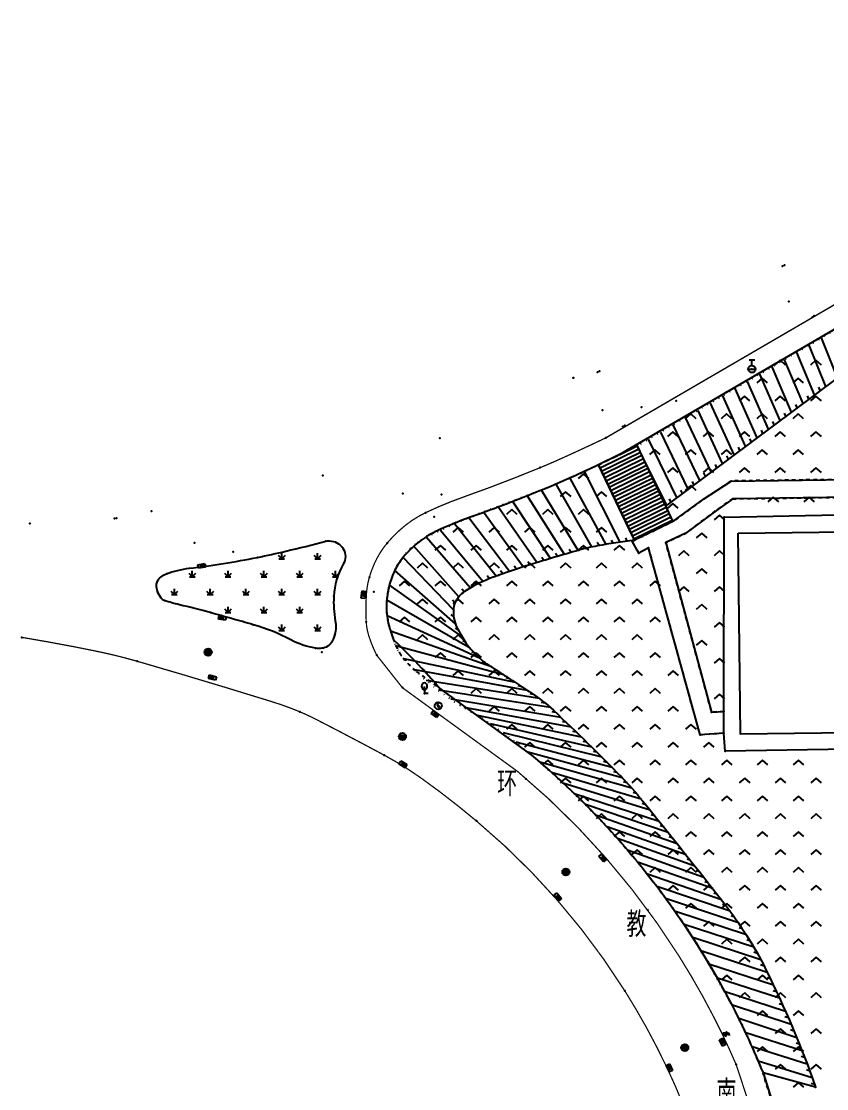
# Model space of a CAD drawing. Extents: x 940 to 1495, y 832 to 1212.
# Drawn here: x 940.4 to 1052.9, y 1037.9 to 1187 of the extents above; entities that cross this region are included whole.
import ezdxf

# ---------------------------------------------------------------- set-up
doc = ezdxf.new("R2010")
doc.units = 0
doc.header["$LTSCALE"] = 0.5
doc.header["$PDSIZE"] = 0.2
doc.linetypes.add('X4', pattern=[1.6, 0, -1.6])
doc.linetypes.add('X6', pattern=[2, 1, -1])
doc.layers.get('0').update_dxf_attribs({"linetype": 'CONTINUOUS'})
doc.layers.add('ASSIST', color=7, linetype='CONTINUOUS', plot=False)
for name, color, linetype in [('COMPONENT', 4, 'CONTINUOUS'), ('DLDW', 11, 'CONTINUOUS'), ('DLSS', 4, 'CONTINUOUS'), ('DMTZ', 3, 'CONTINUOUS'), ('GXYZ', 2, 'CONTINUOUS'), ('JMD', 6, 'CONTINUOUS'), ('ZBTZ', 3, 'CONTINUOUS'), ('ZDH', 1, 'CONTINUOUS')]:
    doc.layers.add(name, color=color, linetype=linetype)
doc.styles.add('HZ', font='rs.shx', dxfattribs={"width": 0.8, "bigfont": 'hztxt.shx'})
doc.linetypes.add('1161', pattern='A,0,[149,AAA.SHX,S=0.15,R=0,X=0,Y=0],-1.6', length=1.6)
doc.linetypes.add('447', pattern='A,8,-1,[148,AAA.SHX,S=1,R=0,X=0,Y=0],-1', length=10)

# ---------------------------------------------------------------- blocks, each defined once
blk = doc.blocks.new('gc041')
for p, q in [((-1, 0.5), (1, 0.5)), ((-1, -0.5), (-1, 0.5)), ((-0.3300000000000001, 0.5), (-0.3300000000000001, -0.5)), ((0.3300000000000001, 0.5), (0.3300000000000001, -0.5)), ((1, 0.5), (1, -0.5)), ((1, -0.5), (-1, -0.5))]:
    blk.add_line(p, q)
blk = doc.blocks.new('gcbj0103')
for p, q in [((-1, 0), (1, 0)), ((-0.9009279699931145, 0.4339686542644392), (0.9009279699931145, 0.4339686542644392)), ((-0.8840719287007586, -0.4673508584386283), (0.8840719287007586, -0.4673508584386283))]:
    blk.add_line(p, q)
blk.add_circle((0, 0), 1)
blk = doc.blocks.new('gc143')
for p, q in [((2.498001805406602e-16, 1), (9.593355060531668e-17, 2)), ((2.498001805406602e-16, 1), (2.498001805406602e-16, 0)), ((1, 0), (0, 0))]:
    blk.add_line(p, q)
for centre, start, end in [((0.2249999999999998, 2), 102.6803834918198, 257.3196165081802), ((-0.2249999999999998, 2), 282.6803834918198, 77.31961650818025)]:
    blk.add_arc(centre, 1.025, start, end)
blk = doc.blocks.new('gcbj0612')
for p, q in [((-0.7458569407542344, 0.2598197386311203), (0.1571368456564155, 0.5260803049821767)), ((-0.5670090337425311, -0.3368004811462534), (0.3359847526681197, -0.07053991479519683))]:
    blk.add_line(p, q)
at = {"flags": 128}
for points in [[(-0.7347474870311482, 0.2633573525126936), (-0.7654477018694417, 0.2497338557431057), (-0.7922594463429147, 0.2256723448834808), (-0.8142136741489769, 0.1920424656279407), (-0.8305169022935347, 0.1500596894345765), (-0.8405798896337973, 0.1012413832200727), (-0.8440389335884295, 0.0473519677658778), (-0.8407690152964601, -0.009660853045991229), (-0.8308883181246497, -0.06773648732593768), (-0.814753956212693, -0.1247759303364951), (-0.792949067437758, -0.1787176279924427), (-0.7662617372922544, -0.2276119867967721), (-0.7356565154208012, -0.2696918372292857), (-0.7022395542829606, -0.3034363038573714), (-0.667218629921297, -0.32762577373674), (-0.6318594897883695, -0.341385976400902), (-0.597440105335923, -0.3442195822737164), (-0.5652044827969005, -0.3360241774560515), (-0.5363177015589574, -0.3170959652309367), (-0.5118238051598076, -0.2881190605051636), (-0.4926080668335409, -0.2501407641141103), (-0.4793649934293864, -0.2045337106408359), (-0.4725732241246614, -0.1529462578258831), (-0.4724782311578211, -0.09724291062378158), (-0.4790834478221888, -0.03943693313607093), (-0.4921501443777901, 0.01838241599883774), (-0.5112060563661598, 0.07412539485636405), (-0.5355624534783437, 0.1257773069436822), (-0.564339032062734, 0.1714713175802123), (-0.5964957315926463, 0.2095559261669666), (-0.6308703251636065, 0.2386546557211399), (-0.66622042540183, 0.2577158023406442), (-0.7012683875809196, 0.2660504465233174)], [(-0.7125718318520766, 0.1761321249843057), (-0.7241168407460936, 0.1668597046865807), (-0.745193987841973, 0.1209817677679187), (-0.7534887512468319, 0.03866720824729918), (-0.7401951170540225, -0.05999870397622241), (-0.7047586472457568, -0.1530508592238461), (-0.6581541844915546, -0.221393572121191), (-0.6178041203861657, -0.2514852704528304), (-0.6030864599991925, -0.255005689588497), (-0.5915354121203765, -0.2446691776438211), (-0.5705369717625195, -0.1991121883041005), (-0.5617865780718726, -0.1168371180043832), (-0.5758802286178867, -0.01824664557686012), (-0.6106642327333984, 0.07512669735982255), (-0.6576933486222306, 0.1429505950606318), (-0.6978411817650052, 0.1735142059068034)]]:
    blk.add_lwpolyline(points, close=True, dxfattribs=at)
blk.add_lwpolyline([(0.2976538328897113, -0.08184233189102658), (0.3292567688137712, -0.07128064146669666), (0.3572731540031045, -0.05010334967069735), (0.3806905114285786, -0.01907577727292048), (0.3986625671574198, 0.02068077816771621), (0.4105398336319445, 0.06772956459097876), (0.4158930813354581, 0.1203702978531348), (0.4145288506087493, 0.1767006078638088), (0.4064964430395817, 0.2346847878555393), (0.3920861397651343, 0.2922273622736473), (0.3718187110757077, 0.347248814635126), (0.3464265964294601, 0.3977607386466923), (0.3168274350088444, 0.4419376967148312), (0.2840909033912433, 0.4781831889713879), (0.2494000587788014, 0.5051873487768452), (0.2140085847946537, 0.5219742796581471), (0.1791954849288626, 0.5279373229834932), (0.1462188609561151, 0.522860981844562)], dxfattribs=at)
at = {"extrusion": (0, 0, -1), "flags": 128}
blk.add_lwpolyline([(-0.4023446645690179, 0.2541732805644537), (-0.506423858782463, 0.2825473205747729), (-0.605374279677756, 0.2943829550181719), (-0.694067153936745, 0.2731417783277305), (-0.7671658848188543, 0.2032230796242877), (-0.8136418622158144, 0.0947083865141137), (-0.8162163030180236, -0.01412013098298046), (-0.7955409019545915, -0.05623803400928667), (-0.7572906624563336, -0.08353754529338582), (-0.7022098950160722, -0.09255065438953097), (-0.6427814281366047, -0.08578044505304958), (-0.5944132513682155, -0.06721795822032182), (-0.5725133542611899, -0.04085423482772797), (-0.5878949997979642, -0.01110048940547274), (-0.6314281318417642, 0.01580830840407455), (-0.6885730347363492, 0.03314249225611873), (-0.7452185545258577, 0.03448630897047184), (-0.7945621382187175, 0.01877631431858339), (-0.8359231746992085, -0.01056765322274296), (-0.8927311324439069, -0.09592453278434072), (-0.9118600060691657, -0.1933414949939753), (-0.8975803125531636, -0.286512028175167), (-0.8661122684509532, -0.3768418472422602)], dxfattribs=at)
blk.add_lwpolyline([(-0.09282248118870484, -0.1969798290674589), (-0.2215975466818496, -0.5397991055343048), (0.05032784705915372, -0.5397991055343048)], close=True)
blk = doc.blocks.new('gc050')
for p, q in [((-0.3464, 0), (0.05446059767919031, 0.6923227435439937)), ((-0.3464, 0), (0.3464, -1.110223024625157e-16)), ((0.3464, -1.110223024625157e-16), (-0.0550644551031203, -0.6919727532849503))]:
    blk.add_line(p, q)
blk.add_circle((0, 0), 1)
blk = doc.blocks.new('gc211')
for p, q in [((0, 0), (-1.5, -1.322875655532295)), ((1.5, -1.322875655532295), (0, 0))]:
    blk.add_line(p, q)
blk = doc.blocks.new('gc133')
for p, q in [((-1, 0), (1, 0)), ((-0.8, 2.6), (0.8, 2.6)), ((0, 1), (0, 2.6))]:
    blk.add_line(p, q)
blk.add_circle((0, 0), 1)
blk = doc.blocks.new('gc124')
for p, q in [((-1, 1), (0, 0)), ((-0.8, 0), (0.8, 0)), ((0, 0), (0, 1.6)), ((0, 0), (1, 1))]:
    blk.add_line(p, q)

msp = doc.modelspace()

# ---------------------------------------------------------------- linework, layer by layer
at = {"layer": 'ASSIST', "linetype": 'X4', "flags": 128}
msp.add_lwpolyline([(1145.746156930197, 1186.997422503218), (1138.123199479498, 1185.1104336006), (1133.941334833568, 1183.892878357199), (1124.783997132828, 1180.958806257279), (1115.650270643137, 1177.560640469212), (1111.378488216856, 1175.788275293615), (1102.211407570499, 1171.558681118515), (1095.356741947204, 1168.053489460852), (1026.47, 1127.704)], dxfattribs=at)
msp.add_lwpolyline([(1021.054, 1125.048, -0.005439312242752488), (1016.232504073623, 1122.82768776845, -0.01223760650405066), (1014.055665140184, 1121.917067218259, -0.003749330049889605), (1007.487616021326, 1119.413076209128, 0.005658928534619267), (1003.142236656784, 1117.737416418226, 0.01665316520012391), (998.9226790643414, 1115.890062007868, 0.02303916944294212), (995.9874351956067, 1114.316730148461, 0.0787755179980244), (994.3508138586357, 1112.951213474083, 0.05894901278080058), (992.7457757016678, 1110.607498495597, 0.05330903670729298), (991.7917315340177, 1108.192211326349, 0.0617088808340734), (991.464128494321, 1105.970679674769, 0.03230514804970986), (991.5435470921107, 1104.055181530567, 0.03549256728196451), (991.8508301961268, 1102.337093367117, 0.04107856325287752), (992.7416544088131, 1099.736732824836, 0.06512076241020173), (993.6386918934664, 1098.247739087508, 0.02363413705575567), (994.2300950445368, 1097.572807841532, 0.01103668469558346), (995.5930234126164, 1096.219296931174, 0.05912557058792266), (1002.633573152931, 1090.958175405835, -0.0466649775569883), (1011.705061480794, 1084.524402061167, -0.01619022251024304), (1019.106562548348, 1077.731699286893, -0.02129347513803191), (1024.332618950031, 1072.158949361544, -0.01771818577758582), (1030.591614166315, 1064.344024789987, -0.02311692401821355), (1034.885265882062, 1057.981457664018, -0.007455423488239243), (1036.127213189895, 1055.873875271413, -0.002403497746684668), (1039.849786824425, 1049.26199836608, -0.0197286618241742), (1041.478870647916, 1046.043135623957, -0.01106524954724211), (1044.024045811007, 1040.137799741081)], format="xyb", dxfattribs=at)
at = {"layer": 'DLDW', "linetype": 'Continuous', "elevation": 10.579, "flags": 128}
msp.add_lwpolyline([(1040.56, 1115.528), (1055.658, 1115.711), (1055.981, 1087.619), (1040.882891885731, 1087.445402928915)], close=True, dxfattribs=at)
at = {"layer": 'DLSS', "linetype": 'Continuous', "flags": 128}
for points, const_width in [([(1093.951, 1170.69), (1022.06, 1128.825)], 0.2), ([(1023.562524490053, 1126.244849800205), (1023.34473826144, 1126.129538408533)], 0.2), ([(1009.777001514759, 1082.2208653496), (993.657, 1093.946)], 0.175)]:
    msp.add_lwpolyline(points, dxfattribs=dict(at, const_width=const_width))
at = {"layer": 'DLSS', "linetype": 'Continuous', "const_width": 0.175, "elevation": 8.675, "flags": 128}
for points in [[(1093.951, 1170.69), (1022.06, 1128.825)], [(990.074, 1098.485), (993.657, 1093.946)], [(1040.281, 1041.303), (1046.707, 1021.726)]]:
    msp.add_lwpolyline(points, dxfattribs=at)
at = {"layer": 'DLSS', "linetype": 'X6', "flags": 128}
for points in [[(1095.453524490053, 1168.109849800205), (1023.562524490053, 1126.244849800205)], [(1072.568, 1123.261), (1039.578, 1122.806), (1035.718, 1120.276), (1031.638, 1117.268)], [(1038.555, 1090.596), (1036.851, 1090.538), (1030.462, 1114.217), (1033.269, 1115.541), (1037.703, 1118.847), (1039.794, 1120.324)], [(1039.794, 1120.324), (1072.581, 1120.768)], [(1038.57, 1087.577), (1035.246, 1087.336), (1028.052, 1113.461), (1026.695, 1112.744), (1025.763, 1114.404), (1031.638, 1117.268)], [(995.5930234126165, 1096.219296931173), (1011.705061480794, 1084.524402061167)], [(1049.895536854676, 1021.726), (1044.024045811007, 1040.137799741081)]]:
    msp.add_lwpolyline(points, dxfattribs=at)
at = {"layer": 'DLSS', "linetype": 'Continuous', "const_width": 0.175, "flags": 128}
for points in [[(990.074, 1098.485, -0.04113788432528177), (988.95895244958, 1101.217046256812, -0.06243254825565535), (988.609, 1103.134, -0.03163545728781855), (988.6378517219523, 1107.040771899917, -0.05240791213640818), (989.05, 1109.367, -0.05021304682070354), (990.0982747444324, 1111.988369334205, -0.05474260740941665), (991.54, 1114.141, -0.05055031314136684), (994.1349251681524, 1116.658582447318, -0.05613640400105891), (996.9, 1118.381, -0.02626860221679871), (1002.146743984379, 1120.552564714616, 0.01292791710684167), (1012.916, 1124.677, 0.008566287097703473), (1016.192762883664, 1126.096265902583, 0.004727124812526418), (1022.06, 1128.825)], [(1004.006, 1075.326, 0.01977548489742759), (996.290459983069, 1081.307815952673, 0.03178230853452892), (991.129, 1084.518, 0.004582444765115225), (981.5944073384599, 1089.526701612764, 0.01971964694880808), (979.324, 1090.582, 0.02360221690274997), (975.5291828216577, 1091.960632168036, 0.004829819879666483), (956.642, 1097.63, 0.01942520523326776), (951.2402605961834, 1098.969702128315, 0.009922807555282177), (940.533, 1100.967)], [(1032.906, 1035.635, 0.02213320907915575), (1029.173330573274, 1043.793961233692, 0.0221332090791571), (1024.734, 1051.591, 0.03902638485826197), (1015.297704192567, 1064.268672846156, 0.03902638485826342), (1004.006, 1075.326)]]:
    msp.add_lwpolyline(points, format="xyb", dxfattribs=at)
at = {"layer": 'DLSS', "linetype": 'X6', "flags": 128}
for points in [[(1023.34473826144, 1126.129538408533, -0.004727124812526291), (1017.426307771352, 1123.376995301568, -0.008566287097703554), (1014.055665140184, 1121.917067218258, -0.01292791710684181), (1003.142236656784, 1117.737416418226, 0.02626860221679871), (998.1851932204289, 1115.685755302826, 0.05613640400105817), (995.9874351956068, 1114.31673014846, 0.05055031314136678), (993.8247433988179, 1112.218498194269, 0.05474260740941413), (992.7457757016679, 1110.607498495597, 0.05021304682070742), (991.9196288365288, 1108.541593474678, 0.05240791213643331), (991.4641284943211, 1105.970679674769, 0.05561081229148736), (991.5607403042652, 1103.584882210404, 0.03844185802983079), (991.8508301961269, 1102.337093367117, 0.021255688891513), (992.8354387637808, 1099.621011243506, 0.06959979146721602), (993.6386918934666, 1098.247739087508, 0.04932005408349092), (995.5930234126165, 1096.219296931173, 0.04932005408349092)], [(1011.705061480794, 1084.524402061167, -0.03902638485826332), (1024.332618950031, 1072.158949361543, -0.03902638485826184), (1034.885265882062, 1057.981457664018, -0.02213320907915734), (1039.849786824426, 1049.26199836608, -0.02213320907915538), (1044.024045811007, 1040.137799741081, -0.02213320907915538)]]:
    msp.add_lwpolyline(points, format="xyb", dxfattribs=at)
at = {"layer": 'DLSS', "linetype": 'Continuous', "const_width": 0.175}
msp.add_lwpolyline([(1040.281, 1041.303, 0.01650244346632573), (1037.17610407383, 1047.892649190985, 0.02213320907915694), (1032.34310546412, 1056.381108632208, 0.03902638485826215), (1022.070024024162, 1070.183003811789, 0.03902638485826364), (1009.777001514759, 1082.2208653496, 0.03902638485826364)], format="xyb", dxfattribs=at)
at = {"layer": 'DMTZ', "linetype": 'Continuous'}
for p, q in [((1052.821157270455, 1136.023537195693), (1050.478068889193, 1141.766405845269)), ((1054.424604352452, 1137.218927280659), (1052.203818779634, 1142.777240804916)), ((1051.217710188458, 1134.828147110726), (1048.752318998753, 1140.755570885623)), ((1049.614263106461, 1133.63275702576), (1047.026569108312, 1139.744735925976)), ((1046.407368942467, 1131.241976855828), (1043.575069327431, 1137.723066006682)), ((1048.010816024464, 1132.437366940794), (1045.300819217871, 1138.733900966329)), ((1044.80392186047, 1130.046586770862), (1041.84931943699, 1136.712231047035)), ((1052.019433729456, 1135.425842153209), (1051.82895501751, 1135.888138443802)), ((1041.597027696476, 1127.655806600929), (1038.397819656109, 1134.690561127742)), ((1043.200474778473, 1128.851196685896), (1040.123569546549, 1135.701396087389)), ((1050.415986647459, 1134.230452068243), (1050.222483168969, 1134.691490465573)), ((1039.993580614479, 1126.460416515963), (1036.672069765668, 1133.679726168095)), ((1048.812539565462, 1133.035061983277), (1048.616213885661, 1133.494905682212)), ((1036.786686450485, 1124.069636346031), (1033.220569984787, 1131.658056248801)), ((1038.390133532482, 1125.265026430997), (1034.946319875227, 1132.668891208448)), ((1047.209092483465, 1131.839671898311), (1047.010127792747, 1132.298379922927)), ((1035.183239368488, 1122.874246261065), (1031.494820094346, 1130.647221289154)), ((1044.002198319472, 1129.448891728379), (1043.798439129263, 1129.905490230791)), ((1045.605645401469, 1130.644281813345), (1045.404207874165, 1131.101909306612)), ((1031.976345204494, 1120.483466091132), (1028.043320313465, 1128.625551369861)), ((1033.579792286491, 1121.678856176098), (1029.769070203906, 1129.636386329508)), ((1042.398751237475, 1128.253501643412), (1042.192808286903, 1128.709119357192)), ((1030.574, 1119.438), (1026.47, 1127.704)), ((1040.795304155478, 1127.058111558446), (1040.587303566255, 1127.51279359557)), ((1039.191857073481, 1125.86272147348), (1038.981914475748, 1126.316510086886)), ((1024.082316616451, 1114.270779079628), (1019.085285952023, 1124.126028486834)), ((1026.062686727209, 1114.550094091358), (1021.054, 1125.048)), ((1035.984962909487, 1123.471941303548), (1035.771446672657, 1123.924059448074)), ((1037.588409991484, 1124.667331388514), (1037.376631643346, 1125.120266186537)), ((1022.107535569386, 1113.954357734724), (1017.108435184034, 1123.22163503546)), ((1034.38151582749, 1122.276551218582), (1034.166352020455, 1122.7278876077)), ((1018.200387769874, 1113.109334302047), (1013.097918226926, 1121.544897053885)), ((1020.140587652985, 1113.5929563141), (1015.118713270217, 1122.346126234692)), ((1032.778068745493, 1121.081161133615), (1032.561340892023, 1121.53174856967)), ((1014.36060505628, 1111.988712278683), (1009.036364923042, 1119.993368721311)), ((1016.27848470905, 1112.555916342785), (1011.068940636979, 1120.764423346667)), ((1031.174621663496, 1119.885771048649), (1030.956407151391, 1120.335640392689)), ((1010.538077879988, 1110.810636510533), (1004.969514376206, 1118.455824926628)), ((1012.446847700023, 1111.407751355546), (1007.000565450052, 1119.230863837344)), ((1006.751365262721, 1109.522625104171), (1000.943034619253, 1116.816406376384)), ((1008.638943208287, 1110.183585834967), (1002.94684419847, 1117.659173192687)), ((1003.113845678821, 1107.8681145647), (997.033437595332, 1114.917618645626)), ((1004.901794021195, 1108.762727458814), (998.9666977129395, 1115.911088106841)), ((1001.5356585847, 1106.649485961034), (995.19460718368, 1113.763564439151)), ((1019.166116554013, 1113.368689552128), (1018.91208747821, 1113.799350937264)), ((1021.122458278725, 1113.782266488379), (1020.879306900691, 1114.21916167874)), ((1023.094183960884, 1114.117200042492), (1022.862485654892, 1114.560275538317)), ((1025.071846568686, 1114.415081329354), (1024.851198637203, 1114.863762162834)), ((1000.796152045168, 1104.833332293316), (993.723934608168, 1112.170948744212)), ((1013.403204918802, 1111.699949568905), (1013.121882313156, 1112.113298805692)), ((1015.319035771208, 1112.274035762619), (1015.046594598184, 1112.693292017482)), ((1017.238939502147, 1112.834350385635), (1016.975573195874, 1113.259365901493)), ((1009.587187655889, 1110.501117775464), (1009.288522355394, 1110.902115329422)), ((1011.491546165771, 1111.112119998718), (1011.201509333301, 1111.519402008891)), ((1001.072905813346, 1102.866609921949), (992.5974910901595, 1110.315061704602)), ((1005.819912112874, 1109.158904875067), (1005.504345110634, 1109.546741782925)), ((1007.693412063581, 1109.85806330113), (1007.386246359916, 1110.252587356787)), ((1001.972325827648, 1101.082844487135), (991.8187663911524, 1108.288483076569)), ((1002.284737297017, 1107.310119702862), (1001.955169340556, 1107.686131620325)), ((1003.99814157588, 1108.334580715868), (1003.675086719168, 1108.716202989267)), ((1003.120199427293, 1099.449921956338), (991.4699546436049, 1106.14791755228)), ((1001.008126455604, 1105.805835849442), (1000.6704961357, 1106.174625446749)), ((1004.517949660471, 1098.019662346805), (991.5520583808737, 1103.977547622852)), ((1000.833665105025, 1103.835777724857), (1000.473589076702, 1104.182685859421)), ((1006.124277209018, 1096.838323329825), (991.982170377127, 1101.849288789467)), ((1001.489562177183, 1101.958468522309), (1001.097071117927, 1102.268227732672)), ((1002.501283921448, 1100.234391777968), (1002.080235488134, 1100.504054932299)), ((1007.799094667329, 1095.745169353625), (992.7126767588979, 1099.803406727548)), ((1003.811583365093, 1098.727486758171), (1003.366750730704, 1098.955793410246)), ((1009.472018327526, 1094.649119291451), (993.8668531487067, 1097.971921897085)), ((1005.287564277713, 1097.385964658741), (1004.824414673159, 1097.57435904242)), ((1011.143955195804, 1093.551564258869), (995.3857627117444, 1096.417536255397)), ((1006.961898065898, 1096.292071324755), (1006.484150446034, 1096.439574584769)), ((1012.79137503184, 1092.418254337548), (996.993349651872, 1094.954579703532)), ((1008.635747358066, 1095.197435658298), (1008.149152771581, 1095.312438738274)), ((1010.308043605794, 1094.100428368015), (1009.817404998225, 1094.196728714658)), ((1014.340713596892, 1091.154479460848), (998.6833354645953, 1093.587646054795)), ((1011.977721255331, 1092.999473799069), (1011.484737430479, 1093.082942047129)), ((1015.805509496392, 1089.792806558381), (1000.45008825318, 1092.321492734187)), ((1017.255982352228, 1088.415813754922), (1002.287606166192, 1091.160421002287)), ((1013.579516620012, 1091.802883418938), (1013.085485749583, 1091.879912628095)), ((1018.695931738394, 1087.027820076415), (1004.15576163619, 1090.048873683469)), ((1015.076353006716, 1090.47715267436), (1014.582541302803, 1090.55557461694)), ((1020.125274222861, 1085.628905944528), (1005.984081717551, 1088.873024445761)), ((1016.532056119642, 1089.105690267543), (1016.039359111013, 1089.190835189225)), ((1021.543926988174, 1084.21915241367), (1007.768390085643, 1087.631404778842)), ((1017.977277707869, 1087.72318701358), (1017.486595855636, 1087.819266771538)), ((1022.951807836248, 1082.798641166294), (1009.506321906044, 1086.32566026426)), ((1019.411934033891, 1086.329723016019), (1018.923508234738, 1086.436682067627)), ((1024.348577859048, 1081.367205638126), (1011.195573809524, 1084.957521471477)), ((1020.835941972365, 1084.925379013482), (1020.349637684714, 1085.041603536766)), ((1022.249219014921, 1083.51023637499), (1021.76478025158, 1083.63400666453)), ((1025.707272827544, 1079.899740647281), (1012.841618260108, 1083.537562091573)), ((1023.651683274952, 1082.084377095246), (1023.168744424458, 1082.21387638746)), ((1027.008452408735, 1078.381044754659), (1014.466090641313, 1082.092947983668)), ((1028.270516152111, 1076.829534453071), (1016.070164845179, 1080.625717127072)), ((1025.034990768968, 1080.64001487172), (1024.553198583803, 1080.773717116705)), ((1029.528258370918, 1075.274515916407), (1017.653526017598, 1079.136157515733)), ((1026.365174706002, 1079.14665750979), (1025.884817757026, 1079.285427829276)), ((1027.640267831012, 1077.605927998509), (1027.161840075029, 1077.751210076915)), ((1030.782322173622, 1073.716529357707), (1019.215824828756, 1077.624522238675)), ((1028.89984662498, 1076.052396730679), (1028.423405133352, 1076.204065794946)), ((1032.032700556304, 1072.155583478292), (1020.747846450359, 1076.082258844946)), ((1030.15575051251, 1074.495893096366), (1029.681179333276, 1074.653316715436)), ((1033.279386535629, 1070.591686996011), (1022.242060567801, 1074.503338075581)), ((1034.522373148885, 1069.024848645188), (1023.697590329003, 1072.888686491198)), ((1031.407972479407, 1072.93642578861), (1030.935071610177, 1073.098798101158)), ((1035.761653454018, 1067.455077176583), (1025.115839425087, 1071.241166520042)), ((1032.65650553204, 1071.374003517), (1032.184820080598, 1071.539873450678)), ((1036.997220529677, 1065.882381357332), (1026.507123510021, 1069.570797357229)), ((1033.901342697379, 1069.808635007629), (1033.430327428151, 1069.976398579821)), ((1038.229067475247, 1064.306769970907), (1027.872548346444, 1067.879224254715)), ((1035.142477023037, 1068.240329003046), (1034.671538480553, 1068.408307838626)), ((1039.442986896924, 1062.717403010896), (1029.211790822129, 1066.166847503999)), ((1036.379901577307, 1066.669094262203), (1035.908555941678, 1066.835927387731)), ((1040.600579634031, 1061.086592975485), (1030.524534020605, 1064.434072319527)), ((1037.6136094492, 1065.094939560413), (1037.141475994115, 1065.259529962894)), ((1038.842221579087, 1063.516811340083), (1038.368946006783, 1063.67808822206)), ((1041.698329982542, 1059.414915228745), (1031.801923059307, 1062.675121815535)), ((1040.029170390321, 1061.907241572689), (1039.554966882635, 1062.065769277832)), ((1042.734796635777, 1057.704564623363), (1033.03286585016, 1060.883360731459)), ((1041.15702705272, 1060.255726611908), (1040.682311577704, 1060.412714566159)), ((1043.708618750344, 1055.957786788096), (1034.216494031622, 1059.059997831537)), ((1042.224310731099, 1058.564434837416), (1041.749273122986, 1058.720445320648)), ((1044.619424601966, 1054.177322657041), (1035.351944199168, 1057.206250727202)), ((1043.22962012042, 1056.83558685441), (1042.754399352942, 1056.991038525861)), ((1045.493019892466, 1052.37822092399), (1036.439882484466, 1055.324205085785)), ((1044.171635285655, 1055.071452578038), (1043.696364152435, 1055.226750195302)), ((1046.341559358402, 1050.567166934678), (1037.511381367643, 1053.432701742986)), ((1045.059343818558, 1053.279287541389), (1044.584019443037, 1053.434422121786)), ((1047.164879515251, 1048.744509617249), (1038.577666219499, 1051.538254233242)), ((1045.920431934803, 1051.474166206544), (1045.444880649683, 1051.628603816021)), ((1047.962821737387, 1046.910600135408), (1039.638728950384, 1049.640876929279)), ((1046.756381878808, 1049.657266795852), (1046.280823722893, 1049.811683246865)), ((1047.567032591617, 1047.828939363669), (1047.091715543414, 1047.984096392795)), ((1048.735232288643, 1045.065791820769), (1040.667109534232, 1047.725780708207)), ((1049.481962351933, 1043.210440104778), (1041.605699227948, 1045.76513829204)), ((1048.352227888574, 1045.989536166137), (1047.877364270898, 1046.146075441107)), ((1050.202868057921, 1041.344902450233), (1042.491102825977, 1043.779723963414)), ((1049.11181648941, 1044.139411593323), (1048.636707078291, 1044.295203273032)), ((1049.845652047387, 1042.278922100931), (1049.369461842369, 1042.431378286916)), ((1050.897810512743, 1039.469538282415), (1043.34670417478, 1041.781285593174)), ((1050.553593177503, 1040.408426141635), (1050.076157774648, 1040.556936868862)), ((1051.36, 1038.176), (1044.024045811007, 1040.137799741081)), ((1051.23550348372, 1038.52828409601), (1050.756720466759, 1038.672391079429))]:
    msp.add_line(p, q, dxfattribs=at)
at = {"layer": 'DMTZ', "linetype": 'Continuous', "flags": 128}
msp.add_lwpolyline([(1147.59, 1178.486), (1139.943, 1179.934), (1133.45, 1178.346), (1126.533, 1176.143), (1103.824, 1165.726), (1100.561, 1164.369), (1090.185, 1159.386), (1072.191, 1150.464), (1030.574, 1119.438)], dxfattribs=at)
msp.add_lwpolyline([(1026.062686727209, 1114.550094091358, 0.01225343368093961), (1020.901780397875, 1113.742407179134, 0.0241516733406906), (1018.319, 1113.143, 0.006371688283088249), (1011.515081592679, 1111.119450048298, 0.009769014841502317), (1007.122, 1109.657, 0.0348180099501514), (1003.487507294432, 1108.075155964618, 0.06486616213378114), (1001.737961920076, 1106.853242727429, 0.1846064363207902), (1000.811056163563, 1105.012483901234, 0.1398060069555623), (1001.282, 1102.371, 0.02895188891426816), (1002.381018429907, 1100.416015086039, 0.04714906374554882), (1003.231158276019, 1099.330178465006, 0.01046314847780135), (1004.749803939785, 1097.793212380606, 0.04736393943988621), (1005.123, 1097.494, 0.0009074095255139833), (1006.436734621589, 1096.634522877525, -0.0005988949885983143), (1008.428028268882, 1095.333524037779, -0.0002046217418168651), (1009.619891743176, 1094.552091909573, -0.0001211549820096725), (1011.632, 1093.231, -0.04223667029982535), (1014.743127479554, 1090.788167947882, -0.01259891830197197), (1024.199, 1081.522, -0.0217656053902132), (1027.201587127871, 1078.14522750576, -0.005389016384589479), (1038.565524234199, 1063.875082804813, -0.04999095481193943), (1044.430410927598, 1054.558385776434, -0.03089224809243207), (1051.36, 1038.176)], format="xyb", dxfattribs=at)
at = {"layer": 'JMD', "linetype": 'Continuous'}
for p, q in [((1026.47, 1127.704), (1021.054, 1125.048)), ((1026.682451318384, 1127.25138047179), (1021.269130858178, 1124.59664790478)), ((1026.894902636768, 1126.79876094358), (1021.484261716356, 1124.14529580956)), ((1027.107353955152, 1126.34614141537), (1021.699392574534, 1123.69394371434)), ((1027.319805273536, 1125.89352188716), (1021.914523432712, 1123.24259161912)), ((1027.53225659192, 1125.440902358951), (1022.12965429089, 1122.7912395239)), ((1027.744707910304, 1124.988282830741), (1022.344785149068, 1122.339887428679)), ((1027.957159228687, 1124.535663302531), (1022.559916007246, 1121.888535333459)), ((1028.169610547071, 1124.083043774321), (1022.775046865424, 1121.437183238239)), ((1028.382061865455, 1123.630424246111), (1022.990177723602, 1120.985831143019)), ((1028.594513183839, 1123.177804717901), (1023.20530858178, 1120.534479047799)), ((1028.806964502223, 1122.725185189691), (1023.420439439958, 1120.083126952579)), ((1029.019415820607, 1122.272565661481), (1023.635570298136, 1119.631774857359)), ((1029.231867138991, 1121.819946133271), (1023.850701156314, 1119.180422762139)), ((1029.444318457375, 1121.367326605061), (1024.065832014493, 1118.729070666918)), ((1029.656769775758, 1120.914707076852), (1024.280962872671, 1118.277718571698)), ((1029.869221094142, 1120.462087548642), (1024.496093730849, 1117.826366476478)), ((1030.081672412526, 1120.009468020432), (1024.711224589027, 1117.375014381258)), ((1030.29412373091, 1119.556848492222), (1024.926355447205, 1116.923662286038)), ((1030.506575049294, 1119.104228964012), (1025.141486305383, 1116.472310190818)), ((1030.719026367678, 1118.651609435802), (1025.356617163561, 1116.020958095598)), ((1030.931477686062, 1118.198989907592), (1025.571748021739, 1115.569606000378)), ((1031.143929004446, 1117.746370379382), (1025.786878879917, 1115.118253905158)), ((1031.361053266137, 1117.295986404136), (1026.005033612019, 1114.668359472552)), ((1031.425254444665, 1117.164288805025), (1026.062686727209, 1114.550094091358))]:
    msp.add_line(p, q, dxfattribs=at)
at = {"layer": 'JMD', "linetype": 'Continuous', "flags": 128}
for points, elevation in [([(1026.47, 1127.704), (1031.207, 1117.612), (1031.425254444665, 1117.164288805025)], 7.037), ([(1021.054, 1125.048), (1025.838, 1115.011), (1026.062686727209, 1114.550094091358)], 6.997)]:
    msp.add_lwpolyline(points, dxfattribs=dict(at, elevation=elevation))
at = {"layer": 'JMD', "linetype": '447', "flags": 128}
msp.add_lwpolyline([(1056.449, 1053.468), (1056.001, 1085.334), (1038.76, 1085.079), (1038.57, 1087.577), (1038.555, 1090.596), (1038.616, 1117.777), (1072.716, 1118.447), (1072.581, 1120.768), (1072.568, 1123.261)], dxfattribs=at)
at = {"layer": 'ZBTZ', "linetype": 'Continuous', "flags": 128}
msp.add_lwpolyline([(1095.356741947209, 1168.053489460855), (1023.925013526331, 1126.455941640683), (1026.47, 1127.704), (1031.206999999998, 1117.61200000001), (1031.425254444666, 1117.164288805025), (1031.638000000001, 1117.268), (1035.717999999998, 1120.275999999998), (1039.578, 1122.806), (1072.568, 1123.261)], dxfattribs=at)
msp.add_lwpolyline([(1056.001, 1085.334), (1038.76, 1085.079), (1038.57, 1087.577), (1035.246, 1087.336), (1028.052, 1113.461), (1026.695, 1112.744), (1025.763, 1114.404), (1026.062686727209, 1114.550094091358), (1025.838000000005, 1115.011000000005), (1021.054, 1125.048, -0.002892526417013506), (1017.426307771352, 1123.376995301568, -0.008566287097703554), (1014.055665140184, 1121.917067218258, -0.01292791710684181), (1003.142236656784, 1117.737416418226, 0.02626860221679871), (998.1851932204289, 1115.685755302826, 0.05613640400105817), (995.9874351956068, 1114.31673014846, 0.05055031314136678), (993.8247433988179, 1112.218498194269, 0.05474260740941414), (992.7457757016679, 1110.607498495597, 0.05021304682070742), (991.9196288365288, 1108.541593474678, 0.05240791213643331), (991.4641284943211, 1105.970679674769, 0.05561081229148738), (991.5607403042652, 1103.584882210404, 0.03844185802983079), (991.8508301961269, 1102.337093367117, 0.01319140101698076), (992.4347893752822, 1100.64137364238, -0.005291572128050159), (996.3494925428265, 1096.691427819131, -0.0190352250091077), (998.9917958315524, 1093.752303869319), (1011.705061480794, 1084.524402061167, -0.0390263848582633), (1024.332618950031, 1072.158949361543, -0.03902638485826185), (1034.885265882062, 1057.981457664018, -0.02213320907915734), (1039.849786824426, 1049.26199836608, -0.02213320907915538), (1044.024045811007, 1040.137799741081), (1045.244925810116, 1036.309368788143)], format="xyb", dxfattribs=at)
msp.add_lwpolyline([(1038.616, 1117.777), (1072.716, 1118.447), (1072.581, 1120.768), (1039.794, 1120.324), (1037.703000000002, 1118.847000000002), (1033.268999999999, 1115.541), (1030.462, 1114.217), (1036.851, 1090.538), (1038.555, 1090.596)], close=True, dxfattribs=at)
at = {"layer": 'ZBTZ', "linetype": '1161', "flags": 128}
msp.add_lwpolyline([(982.953, 1114.392, -0.1131208880184955), (984.0277807645934, 1114.36681872137, -0.1197630007732855), (984.9264998340686, 1113.890795699038, -0.03255318011273334), (985.2267646930213, 1113.587406670305, -0.04582749848913542), (985.404, 1113.341, -0.2712585931689198), (985.4087527559545, 1111.169302810678, 0.1195880589222496), (984.08, 1106.709, 0.0567747223201738), (984.2918153432472, 1103.293597081386, -0.1023796264347695), (984.237, 1101.383, -0.08313276688839405), (983.762706284801, 1100.256842941536, -0.1258063224091202), (983.17, 1099.698, -0.08859813399566709), (982.4280209843841, 1099.444709489037, -0.07871320924041265), (981.5469999999999, 1099.449, -0.08174272190201515), (978.0724603715832, 1100.620106499345, 0.05271519671693474), (972.8189999999998, 1102.736, 0.0005120752759440657), (969.8173565879697, 1103.587863239023, 0.000520399091087802), (966.8620000000001, 1104.42, 0.01248347456545062), (962.5181463863232, 1105.522029223571, -0.02587063606635365), (960.436, 1106.11, -0.1492867324766254), (959.9768458691065, 1106.44011151531, -0.07675357858521045), (959.46, 1107.391, -0.08637967501074317), (959.3157165311128, 1108.219938666605, -0.11731077954446), (959.46, 1108.826438199115, -0.1045037726837017), (959.9092959440295, 1109.387346169721, -0.08190880907173363), (960.7, 1109.844, -0.06111775524941741), (963.9014603995873, 1110.621331452224, 0.02083090018223788), (973.416, 1112.135, 0.008239738073714425), (977.3857610160885, 1113.00565285544, 0.005836608603096312), (982.953, 1114.392)], format="xyb", close=True, dxfattribs=at)
at = {"layer": 'ZDH', "linetype": 'Continuous'}
for p in [(1046.76, 1152.817, 7.104), (1046.76, 1152.817, 7.104), (1047.01, 1152.965, 7.107), (1047.01, 1152.965, 7.107), (1047.619, 1147.884, 7.172), (1047.619, 1147.884, 7.172), (1050.923, 1145.707, 7.138), (1050.923, 1145.707, 7.138), (1051.162, 1145.885, 7.142), (1051.162, 1145.885, 7.142), (1020.924, 1137.991, 6.89), (1020.924, 1137.991, 6.89), (1021.18, 1138.139, 6.892), (1021.18, 1138.139, 6.892), (1042.471, 1138.442, 7.166), (1042.471, 1138.442, 7.166), (1017.524, 1137.213, 6.99), (1017.524, 1137.213, 6.99), (1017.528, 1137.218, 6.989), (1017.528, 1137.218, 6.989), (1017.528, 1137.218, 6.989), (1017.528, 1137.218, 6.989), (1017.543, 1137.224, 6.979), (1017.543, 1137.224, 6.979), (1017.551, 1137.213, 6.97), (1017.551, 1137.213, 6.97), (1027.065, 1133.099, 6.936), (1027.065, 1133.099, 6.936), (1031.895, 1133.996, 6.929), (1031.895, 1133.996, 6.929), (1021.609, 1132.697, 6.931), (1021.609, 1132.697, 6.931), (1024.454, 1130.424, 6.878), (1024.454, 1130.424, 6.878), (1024.73, 1130.568, 6.878), (1024.73, 1130.568, 6.878), (998.89, 1128.782, 6.636), (998.89, 1128.782, 6.636), (1022.06, 1128.825, 6.848), (1022.06, 1128.825, 6.848), (1026.47, 1127.704, 7.037), (1026.47, 1127.704, 7.037), (1012.916, 1124.677, 6.782), (1012.916, 1124.677, 6.782), (1021.054, 1125.048, 6.997), (1021.054, 1125.048, 6.997), (982.543, 1123.582, 6.494), (982.543, 1123.582, 6.494), (1039.578, 1122.806, 10.476), (1039.578, 1122.806, 10.476), (1039.578, 1122.806, 10.476), (1039.578, 1122.806, 10.476), (993.702, 1121.041, 6.704), (993.702, 1121.041, 6.704), (999.136, 1120.943, 6.713), (999.136, 1120.943, 6.713), (1030.574, 1119.438, 9.829), (1030.574, 1119.438, 9.829), (1035.718, 1120.276, 10.315), (1035.718, 1120.276, 10.315), (1035.718, 1120.276, 10.315), (1035.718, 1120.276, 10.315), (1039.794, 1120.324, 10.337), (1039.794, 1120.324, 10.337), (1039.794, 1120.324, 10.337), (1039.794, 1120.324, 10.337), (958.603, 1118.591, 6.243), (958.603, 1118.591, 6.243), (996.9, 1118.381, 6.706), (996.9, 1118.381, 6.706), (1037.703, 1118.847, 10.378), (1037.703, 1118.847, 10.378), (1037.703, 1118.847, 10.378), (1037.703, 1118.847, 10.378), (941.617, 1116.852, 6.088), (941.617, 1116.852, 6.088), (953.471, 1117.592, 6.229), (953.471, 1117.592, 6.229), (953.73, 1117.615, 6.216), (953.73, 1117.615, 6.216), (998.092, 1117.817, 6.902), (998.092, 1117.817, 6.902), (1031.207, 1117.612, 10.204), (1031.207, 1117.612, 10.204), (1031.638, 1117.268, 10.24), (1031.638, 1117.268, 10.24), (1031.638, 1117.268, 10.24), (1031.638, 1117.268, 10.24), (1038.616, 1117.777, 10.592), (1038.616, 1117.777, 10.592), (1038.616, 1117.777, 10.592), (1038.616, 1117.777, 10.592), (1025.838, 1115.011, 10.253), (1025.838, 1115.011, 10.253), (1033.269, 1115.541, 10.168), (1033.269, 1115.541, 10.168), (1033.269, 1115.541, 10.168), (1033.269, 1115.541, 10.168), (964.617, 1114.163, 6.378), (964.617, 1114.163, 6.378), (982.953, 1114.392, 6.573), (982.953, 1114.392, 6.573), (984.303, 1114.267, 6.575), (984.303, 1114.267, 6.575), (991.54, 1114.141, 6.679), (991.54, 1114.141, 6.679), (1025.763, 1114.404, 10.218), (1025.763, 1114.404, 10.218), (1025.763, 1114.404, 10.218), (1025.763, 1114.404, 10.218), (1028.052, 1113.461, 10.193), (1028.052, 1113.461, 10.193), (1028.052, 1113.461, 10.193), (1028.052, 1113.461, 10.193), (1030.462, 1114.217, 10.134), (1030.462, 1114.217, 10.134), (1030.462, 1114.217, 10.134), (1030.462, 1114.217, 10.134), (970.042, 1112.926, 6.432), (970.042, 1112.926, 6.432), (973.416, 1112.135, 6.474), (973.416, 1112.135, 6.474), (985.404, 1113.341, 6.586), (985.404, 1113.341, 6.586), (1018.319, 1113.143, 9.444), (1018.319, 1113.143, 9.444), (1026.695, 1112.744, 10.188), (1026.695, 1112.744, 10.188), (1026.695, 1112.744, 10.188), (1026.695, 1112.744, 10.188), (965.621, 1110.95, 6.407), (965.621, 1110.95, 6.407), (965.923, 1110.996, 6.407), (965.923, 1110.996, 6.407), (960.7, 1109.844, 6.381), (960.7, 1109.844, 6.381), (989.05, 1109.367, 6.68), (989.05, 1109.367, 6.68), (1007.122, 1109.657, 9.137), (1007.122, 1109.657, 9.137), (959.458, 1108.82, 6.401), (959.458, 1108.82, 6.401), (959.46, 1107.391, 6.496), (959.46, 1107.391, 6.496), (960.436, 1106.11, 6.412), (960.436, 1106.11, 6.412), (984.08, 1106.709, 6.624), (984.08, 1106.709, 6.624), (988.228, 1106.927, 6.656), (988.228, 1106.927, 6.656), (988.27, 1107.229, 6.661), (988.27, 1107.229, 6.661), (989.669, 1107.351, 6.846), (989.669, 1107.351, 6.846), (966.862, 1104.42, 6.476), (966.862, 1104.42, 6.476), (968.257, 1103.72, 6.493), (968.257, 1103.72, 6.493), (968.509, 1103.678, 6.498), (968.509, 1103.678, 6.498), (988.609, 1103.134, 6.68), (988.609, 1103.134, 6.68), (972.819, 1102.736, 6.514), (972.819, 1102.736, 6.514), (1001.282, 1102.371, 8.645), (1001.282, 1102.371, 8.645), (940.533, 1100.967, 6.055), (940.533, 1100.967, 6.055), (984.237, 1101.383, 6.623), (984.237, 1101.383, 6.623), (966.527, 1098.899, 6.445), (966.527, 1098.899, 6.445), (981.547, 1099.449, 6.612), (981.547, 1099.449, 6.612), (982.401, 1098.9, 6.629), (982.401, 1098.9, 6.629), (982.401, 1098.894, 6.626), (982.401, 1098.894, 6.626), (982.405, 1098.895, 6.629), (982.405, 1098.895, 6.629), (983.17, 1099.698, 6.632), (983.17, 1099.698, 6.632), (956.642, 1097.63, 6.261), (956.642, 1097.63, 6.261), (990.074, 1098.485, 6.705), (990.074, 1098.485, 6.705), (1005.123, 1097.494, 9.084), (1005.123, 1097.494, 9.084), (966.865, 1095.424, 6.389), (966.865, 1095.424, 6.389), (967.142, 1095.35, 6.39), (967.142, 1095.35, 6.39), (993.657, 1093.946, 6.734), (993.657, 1093.946, 6.734), (996.741, 1093.125, 6.994), (996.741, 1093.125, 6.994), (1011.632, 1093.231, 9.124), (1011.632, 1093.231, 9.124), (998.67, 1091.414, 6.943), (998.67, 1091.414, 6.943), (979.324, 1090.582, 6.532), (979.324, 1090.582, 6.532), (998.222, 1090.263, 6.758), (998.222, 1090.263, 6.758), (998.446, 1090.102, 6.763), (998.446, 1090.102, 6.763), (1036.851, 1090.538, 10.029), (1036.851, 1090.538, 10.029), (1036.851, 1090.538, 10.029), (1036.851, 1090.538, 10.029), (1038.555, 1090.596, 10.103), (1038.555, 1090.596, 10.103), (1038.555, 1090.596, 10.103), (1038.555, 1090.596, 10.103), (993.663, 1087.117, 6.756), (993.663, 1087.117, 6.756), (1035.246, 1087.336, 10.207), (1035.246, 1087.336, 10.207), (1035.246, 1087.336, 10.207), (1035.246, 1087.336, 10.207), (1038.57, 1087.577, 10.349), (1038.57, 1087.577, 10.349), (1038.57, 1087.577, 10.349), (1038.57, 1087.577, 10.349), (991.129, 1084.518, 6.646), (991.129, 1084.518, 6.646), (1038.76, 1085.079, 10.37), (1038.76, 1085.079, 10.37), (1038.76, 1085.079, 10.37), (1038.76, 1085.079, 10.37), (993.743, 1083.246, 6.674), (993.743, 1083.246, 6.674), (993.984, 1083.098, 6.677), (993.984, 1083.098, 6.677), (1010.919, 1081.197, 6.832), (1010.919, 1081.197, 6.832), (1024.199, 1081.522, 9.268), (1024.199, 1081.522, 9.268), (1004.006, 1075.326, 6.798), (1004.006, 1075.326, 6.798), (1020.716, 1076.108, 6.986), (1020.716, 1076.108, 6.986), (1021.618, 1070.141, 6.842), (1021.618, 1070.141, 6.842), (1021.806, 1069.932, 6.843), (1021.806, 1069.932, 6.843), (1016.502, 1068.199, 6.955), (1016.502, 1068.199, 6.955), (1015.356, 1064.741, 6.898), (1015.356, 1064.741, 6.898), (1015.546, 1064.515, 6.9), (1015.546, 1064.515, 6.9), (1027.921, 1062.853, 6.816), (1027.921, 1062.853, 6.816), (1024.734, 1051.591, 6.938), (1024.734, 1051.591, 6.938), (1038.847, 1045.581, 7.348), (1038.847, 1045.581, 7.348), (1033.095, 1043.67, 7.228), (1033.095, 1043.67, 7.228), (1038.261, 1044.716, 7.201), (1038.261, 1044.716, 7.201), (1038.393, 1044.445, 7.206), (1038.393, 1044.445, 7.206), (1030.838, 1041.097, 7.122), (1030.838, 1041.097, 7.122), (1030.96, 1040.833, 7.132), (1030.96, 1040.833, 7.132), (1040.281, 1041.303, 7.248), (1040.281, 1041.303, 7.248), (1051.36, 1038.176, 9.799), (1051.36, 1038.176, 9.799)]:
    msp.add_point(p, dxfattribs=at)

# ---------------------------------------------------------------- block references
at = {"layer": 'COMPONENT', "linetype": 'Continuous', "xscale": 0.5, "yscale": 0.5}
for name, p in [('gcbj0103', (966.527, 1098.899, 9.424)), ('gcbj0103', (993.663, 1087.117, 9.424)), ('gcbj0103', (1016.502, 1068.199, 9.424)), ('gcbj0612', (1038.847, 1045.581, 7.348)), ('gcbj0103', (1033.095, 1043.67, 9.424))]:
    msp.add_blockref(name, p, dxfattribs=at)
at = {"layer": 'GXYZ', "linetype": 'Continuous', "xscale": 0.5, "yscale": 0.5}
for name, p in [('gc133', (1042.471, 1138.442, 7.166)), ('gc050', (998.67, 1091.414, 6.943))]:
    msp.add_blockref(name, p, dxfattribs=at)
at = {"layer": 'GXYZ', "linetype": 'Continuous', "xscale": 0.5, "yscale": 0.5, "zscale": 0.5}
for p, rotation in [((965.621, 1110.95, 6.407), 8.660603670838306), ((988.228, 1106.927, 6.656), 82.08249696516957), ((968.509, 1103.678, 6.498), 170.5376777919953), ((967.142, 1095.35, 6.39), 165.0428376968651), ((998.222, 1090.263, 6.758), 324.2933085994313), ((993.743, 1083.246, 6.674), 328.4455862532544), ((1021.618, 1070.141, 6.842), 311.9720628981922), ((1015.356, 1064.741, 6.898), 310.0540334529182), ((1038.393, 1044.445, 7.206), 115.9700125462642), ((1030.96, 1040.833, 7.132), 114.8026601534387)]:
    msp.add_blockref('gc041', p, dxfattribs=dict(at, rotation=rotation))
at = {"layer": 'ZBTZ', "linetype": 'Continuous', "xscale": 0.5, "yscale": 0.5}
for name, p in [('gc211', (1046.425013526331, 1139.664288805025)), ('gc211', (1051.425013526331, 1139.664288805025)), ('gc211', (1043.925013526331, 1137.164288805025)), ('gc211', (1048.925013526331, 1137.164288805025)), ('gc211', (1041.425013526331, 1134.664288805025)), ('gc211', (1046.425013526331, 1134.664288805025)), ('gc211', (1051.425013526331, 1134.664288805025)), ('gc211', (1033.925013526331, 1132.164288805025)), ('gc211', (1038.925013526331, 1132.164288805025)), ('gc211', (1043.925013526331, 1132.164288805025)), ('gc211', (1048.925013526331, 1132.164288805025)), ('gc211', (1031.425013526331, 1129.664288805025)), ('gc211', (1036.425013526331, 1129.664288805025)), ('gc211', (1041.425013526331, 1129.664288805025)), ('gc211', (1046.425013526331, 1129.664288805025)), ('gc211', (1051.425013526331, 1129.664288805025)), ('gc211', (1028.925013526331, 1127.164288805025)), ('gc211', (1033.925013526331, 1127.164288805025)), ('gc211', (1038.925013526331, 1127.164288805025)), ('gc211', (1043.925013526331, 1127.164288805025)), ('gc211', (1048.925013526331, 1127.164288805025)), ('gc211', (1031.425013526331, 1124.664288805025)), ('gc211', (1036.425013526331, 1124.664288805025)), ('gc211', (1041.425013526331, 1124.664288805025)), ('gc211', (1046.425013526331, 1124.664288805025)), ('gc211', (1051.425013526331, 1124.664288805025)), ('gc211', (1018.964128494321, 1123.809368788143)), ('gc211', (1016.464128494321, 1121.309368788143)), ('gc211', (1021.464128494321, 1121.309368788143)), ('gc211', (1033.925013526331, 1122.164288805025)), ('gc211', (1031.425013526331, 1119.664288805025)), ('gc211', (1045.462, 1120.538)), ('gc211', (1050.462, 1120.538)), ('gc211', (1008.964128494321, 1118.809368788143)), ('gc211', (1013.964128494321, 1118.809368788143)), ('gc211', (1018.964128494321, 1118.809368788143)), ('gc211', (1037.962, 1118.038)), ('gc211', (1001.464128494321, 1116.309368788143)), ('gc211', (1006.464128494321, 1116.309368788143)), ('gc211', (1011.464128494321, 1116.309368788143)), ('gc211', (1016.464128494321, 1116.309368788143)), ('gc211', (1021.464128494321, 1116.309368788143)), ('gc211', (1035.462, 1115.538)), ('gc211', (998.9641284943211, 1113.809368788143)), ('gc211', (1003.964128494321, 1113.809368788143)), ('gc211', (1008.964128494321, 1113.809368788143)), ('gc211', (1013.964128494321, 1113.809368788143)), ('gc211', (1018.964128494321, 1113.809368788143)), ('gc211', (1023.964128494321, 1113.809368788143)), ('gc124', (976.8157165311128, 1111.944709489037)), ('gc124', (981.8157165311128, 1111.944709489037)), ('gc211', (1032.962, 1113.038)), ('gc211', (1037.962, 1113.038)), ('gc211', (996.4641284943211, 1111.309368788143)), ('gc211', (1001.464128494321, 1111.309368788143)), ('gc211', (1006.464128494321, 1111.309368788143)), ('gc211', (1011.464128494321, 1111.309368788143)), ('gc211', (1016.464128494321, 1111.309368788143)), ('gc211', (1021.464128494321, 1111.309368788143)), ('gc211', (1026.464128494321, 1111.309368788143)), ('gc211', (1035.462, 1110.538)), ('gc124', (964.3157165311128, 1109.444709489037)), ('gc124', (969.3157165311128, 1109.444709489037)), ('gc124', (974.3157165311128, 1109.444709489037)), ('gc124', (979.3157165311128, 1109.444709489037)), ('gc124', (984.3157165311128, 1109.444709489037)), ('gc124', (961.8157165311128, 1106.944709489037)), ('gc124', (966.8157165311128, 1106.944709489037)), ('gc124', (971.8157165311128, 1106.944709489037)), ('gc124', (976.8157165311128, 1106.944709489037)), ('gc124', (981.8157165311128, 1106.944709489037)), ('gc211', (993.9641284943211, 1108.809368788143)), ('gc211', (998.9641284943211, 1108.809368788143)), ('gc211', (1003.964128494321, 1108.809368788143)), ('gc211', (1008.964128494321, 1108.809368788143)), ('gc211', (1013.964128494321, 1108.809368788143)), ('gc211', (1018.964128494321, 1108.809368788143)), ('gc211', (1023.964128494321, 1108.809368788143)), ('gc211', (1028.964128494321, 1108.809368788143)), ('gc211', (1032.962, 1108.038)), ('gc211', (1037.962, 1108.038)), ('gc211', (996.4641284943211, 1106.309368788143)), ('gc211', (1001.464128494321, 1106.309368788143)), ('gc211', (1006.464128494321, 1106.309368788143)), ('gc211', (1011.464128494321, 1106.309368788143)), ('gc211', (1016.464128494321, 1106.309368788143)), ('gc211', (1021.464128494321, 1106.309368788143)), ('gc211', (1026.464128494321, 1106.309368788143)), ('gc124', (969.3157165311128, 1104.444709489037)), ('gc124', (974.3157165311128, 1104.444709489037)), ('gc124', (979.3157165311128, 1104.444709489037)), ('gc211', (1035.462, 1105.538)), ('gc211', (993.9641284943211, 1103.809368788143)), ('gc211', (998.9641284943211, 1103.809368788143)), ('gc211', (1003.964128494321, 1103.809368788143)), ('gc211', (1008.964128494321, 1103.809368788143)), ('gc211', (1013.964128494321, 1103.809368788143)), ('gc211', (1018.964128494321, 1103.809368788143)), ('gc211', (1023.964128494321, 1103.809368788143)), ('gc211', (1028.964128494321, 1103.809368788143)), ('gc211', (1037.962, 1103.038)), ('gc124', (976.8157165311128, 1101.944709489037)), ('gc124', (981.8157165311128, 1101.944709489037)), ('gc211', (996.4641284943211, 1101.309368788143)), ('gc211', (1001.464128494321, 1101.309368788143)), ('gc211', (1006.464128494321, 1101.309368788143)), ('gc211', (1011.464128494321, 1101.309368788143)), ('gc211', (1016.464128494321, 1101.309368788143)), ('gc211', (1021.464128494321, 1101.309368788143)), ('gc211', (1026.464128494321, 1101.309368788143)), ('gc211', (1035.462, 1100.538)), ('gc211', (998.9641284943211, 1098.809368788143)), ('gc211', (1003.964128494321, 1098.809368788143)), ('gc211', (1008.964128494321, 1098.809368788143)), ('gc211', (1013.964128494321, 1098.809368788143)), ('gc211', (1018.964128494321, 1098.809368788143)), ('gc211', (1023.964128494321, 1098.809368788143)), ('gc211', (1028.964128494321, 1098.809368788143)), ('gc211', (1037.962, 1098.038)), ('gc211', (1001.464128494321, 1096.309368788143)), ('gc211', (1006.464128494321, 1096.309368788143)), ('gc211', (1011.464128494321, 1096.309368788143)), ('gc211', (1016.464128494321, 1096.309368788143)), ('gc211', (1021.464128494321, 1096.309368788143)), ('gc211', (1026.464128494321, 1096.309368788143)), ('gc211', (1031.464128494321, 1096.309368788143)), ('gc143', (996.741, 1093.125, 6.994)), ('gc211', (1003.964128494321, 1093.809368788143)), ('gc211', (1008.964128494321, 1093.809368788143)), ('gc211', (1013.964128494321, 1093.809368788143)), ('gc211', (1018.964128494321, 1093.809368788143)), ('gc211', (1023.964128494321, 1093.809368788143)), ('gc211', (1028.964128494321, 1093.809368788143)), ('gc211', (1037.962, 1093.038)), ('gc211', (1006.464128494321, 1091.309368788143)), ('gc211', (1011.464128494321, 1091.309368788143)), ('gc211', (1016.464128494321, 1091.309368788143)), ('gc211', (1021.464128494321, 1091.309368788143)), ('gc211', (1026.464128494321, 1091.309368788143)), ('gc211', (1031.464128494321, 1091.309368788143)), ('gc211', (1008.964128494321, 1088.809368788143)), ('gc211', (1013.964128494321, 1088.809368788143)), ('gc211', (1018.964128494321, 1088.809368788143)), ('gc211', (1023.964128494321, 1088.809368788143)), ('gc211', (1028.964128494321, 1088.809368788143)), ('gc211', (1033.964128494321, 1088.809368788143)), ('gc211', (1011.464128494321, 1086.309368788143)), ('gc211', (1016.464128494321, 1086.309368788143)), ('gc211', (1021.464128494321, 1086.309368788143)), ('gc211', (1026.464128494321, 1086.309368788143)), ('gc211', (1031.464128494321, 1086.309368788143)), ('gc211', (1036.464128494321, 1086.309368788143)), ('gc211', (1013.964128494321, 1083.809368788143)), ('gc211', (1018.964128494321, 1083.809368788143)), ('gc211', (1023.964128494321, 1083.809368788143)), ('gc211', (1028.964128494321, 1083.809368788143)), ('gc211', (1033.964128494321, 1083.809368788143)), ('gc211', (1038.964128494321, 1083.809368788143)), ('gc211', (1043.964128494321, 1083.809368788143)), ('gc211', (1048.964128494321, 1083.809368788143)), ('gc211', (1016.464128494321, 1081.309368788143)), ('gc211', (1021.464128494321, 1081.309368788143)), ('gc211', (1026.464128494321, 1081.309368788143)), ('gc211', (1031.464128494321, 1081.309368788143)), ('gc211', (1036.464128494321, 1081.309368788143)), ('gc211', (1041.464128494321, 1081.309368788143)), ('gc211', (1046.464128494321, 1081.309368788143)), ('gc211', (1051.464128494321, 1081.309368788143)), ('gc211', (1018.964128494321, 1078.809368788143)), ('gc211', (1023.964128494321, 1078.809368788143)), ('gc211', (1028.964128494321, 1078.809368788143)), ('gc211', (1033.964128494321, 1078.809368788143)), ('gc211', (1038.964128494321, 1078.809368788143)), ('gc211', (1043.964128494321, 1078.809368788143)), ('gc211', (1048.964128494321, 1078.809368788143)), ('gc211', (1021.464128494321, 1076.309368788143)), ('gc211', (1026.464128494321, 1076.309368788143)), ('gc211', (1031.464128494321, 1076.309368788143)), ('gc211', (1036.464128494321, 1076.309368788143)), ('gc211', (1041.464128494321, 1076.309368788143)), ('gc211', (1046.464128494321, 1076.309368788143)), ('gc211', (1051.464128494321, 1076.309368788143)), ('gc211', (1023.964128494321, 1073.809368788143)), ('gc211', (1028.964128494321, 1073.809368788143)), ('gc211', (1033.964128494321, 1073.809368788143)), ('gc211', (1038.964128494321, 1073.809368788143)), ('gc211', (1043.964128494321, 1073.809368788143)), ('gc211', (1048.964128494321, 1073.809368788143)), ('gc211', (1026.464128494321, 1071.309368788143)), ('gc211', (1031.464128494321, 1071.309368788143)), ('gc211', (1036.464128494321, 1071.309368788143)), ('gc211', (1041.464128494321, 1071.309368788143)), ('gc211', (1046.464128494321, 1071.309368788143)), ('gc211', (1051.464128494321, 1071.309368788143)), ('gc211', (1028.964128494321, 1068.809368788143)), ('gc211', (1033.964128494321, 1068.809368788143)), ('gc211', (1038.964128494321, 1068.809368788143)), ('gc211', (1043.964128494321, 1068.809368788143)), ('gc211', (1048.964128494321, 1068.809368788143)), ('gc211', (1031.464128494321, 1066.309368788143)), ('gc211', (1036.464128494321, 1066.309368788143)), ('gc211', (1041.464128494321, 1066.309368788143)), ('gc211', (1046.464128494321, 1066.309368788143)), ('gc211', (1051.464128494321, 1066.309368788143)), ('gc211', (1033.964128494321, 1063.809368788143)), ('gc211', (1038.964128494321, 1063.809368788143)), ('gc211', (1043.964128494321, 1063.809368788143)), ('gc211', (1048.964128494321, 1063.809368788143)), ('gc211', (1036.464128494321, 1061.309368788143)), ('gc211', (1041.464128494321, 1061.309368788143)), ('gc211', (1046.464128494321, 1061.309368788143)), ('gc211', (1051.464128494321, 1061.309368788143)), ('gc211', (1038.964128494321, 1058.809368788143)), ('gc211', (1043.964128494321, 1058.809368788143)), ('gc211', (1048.964128494321, 1058.809368788143)), ('gc211', (1041.464128494321, 1056.309368788143)), ('gc211', (1046.464128494321, 1056.309368788143)), ('gc211', (1051.464128494321, 1056.309368788143)), ('gc211', (1038.964128494321, 1053.809368788143)), ('gc211', (1043.964128494321, 1053.809368788143)), ('gc211', (1048.964128494321, 1053.809368788143)), ('gc211', (1041.464128494321, 1051.309368788143)), ('gc211', (1046.464128494321, 1051.309368788143)), ('gc211', (1051.464128494321, 1051.309368788143)), ('gc211', (1043.964128494321, 1048.809368788143)), ('gc211', (1048.964128494321, 1048.809368788143)), ('gc211', (1046.464128494321, 1046.309368788143)), ('gc211', (1051.464128494321, 1046.309368788143)), ('gc211', (1043.964128494321, 1043.809368788143)), ('gc211', (1048.964128494321, 1043.809368788143)), ('gc211', (1046.464128494321, 1041.309368788143)), ('gc211', (1051.464128494321, 1041.309368788143)), ('gc211', (1048.964128494321, 1038.809368788143))]:
    msp.add_blockref(name, p, dxfattribs=at)

# ---------------------------------------------------------------- texts
at = {"layer": 'DLSS', "linetype": 'Continuous', "style": 'HZ', "width": 0.8}
for s, p in [('环', (1006.8915, 1078.7735)), ('教', (1024.945070176573, 1059.132784545668)), ('南', (1037.543966910948, 1035.64609888074))]:
    msp.add_text(s, height=3.5, dxfattribs=at).set_placement(p)

doc.saveas('drawing.dxf')
